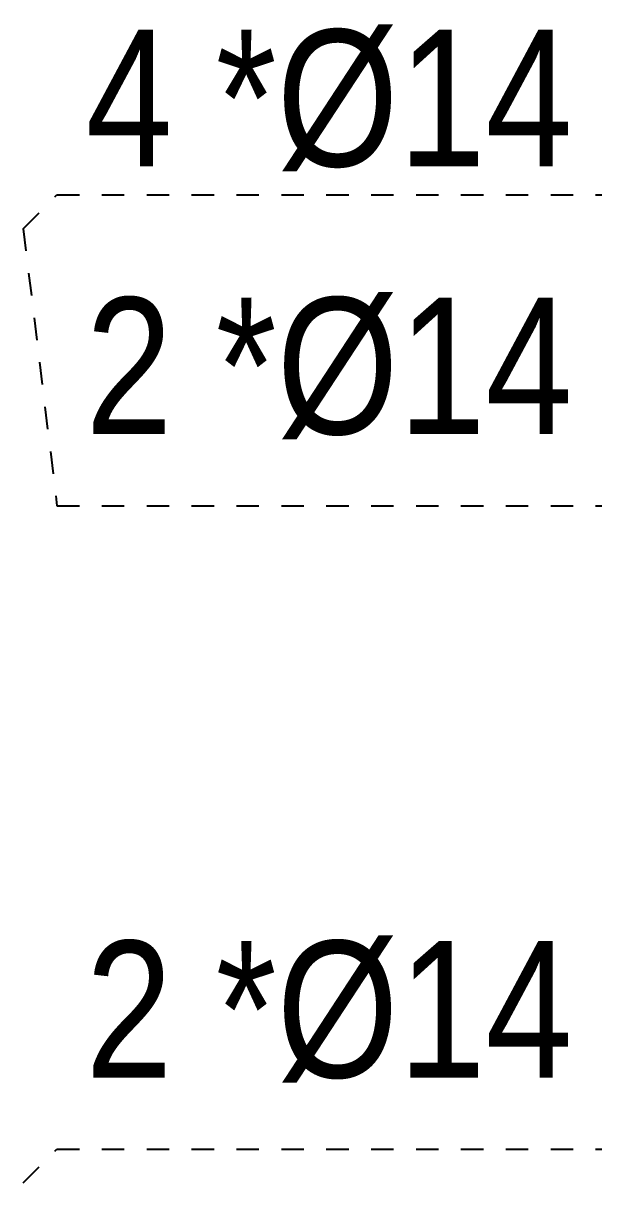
# Model space of a CAD drawing. Header units: millimetres. Extents: x 2 to 2006, y 5 to 282.
# Drawn here: x 1009.53 to 1021.65, y 188.25 to 212.56 of the extents above; entities that cross this region are included whole.
import ezdxf

# ---------------------------------------------------------------- set-up
doc = ezdxf.new("R2010")
doc.units = ezdxf.units.MM
doc.linetypes.add('DXK_LINE_DOT4', pattern=[0.9408, 0.4704, -0.4704])
doc.styles.add('Arial Narrow', font='ARIALN.TTF', dxfattribs={"height": 0.2})

# ---------------------------------------------------------------- blocks, each defined once
blk = doc.blocks.new('Mark-627397058-2645 - 2092')
at = {"color": 7, "linetype": 'DXK_LINE_DOT4'}
for p, q in [((1009.526, 208.25), (1010.233, 202.443)), ((1010.233, 202.443), (1021.652, 202.443))]:
    blk.add_line(p, q, dxfattribs=at)
at = {"color": 0}
for points in [[(1012.661, 203.943), (1012.661, 206.943), (1010.833, 206.943), (1010.833, 203.943)], [(1014.838, 203.943), (1014.838, 206.943), (1013.561, 206.943), (1013.561, 203.943)]]:
    blk.add_wipeout(points, dxfattribs=at)
for points in [[(1012.661, 203.943), (1012.661, 206.943), (1010.833, 206.943), (1010.833, 203.943)], [(1014.838, 203.943), (1014.838, 206.943), (1013.561, 206.943), (1013.561, 203.943)]]:
    blk.add_wipeout(points, dxfattribs=at)
at = {"color": 3, "style": 'Arial Narrow'}
blk.add_text('2', height=2.863, dxfattribs=at).set_placement((1010.833, 203.943))
at = {"color": 0}
blk.add_wipeout([(1021.052, 203.943), (1021.052, 206.943), (1014.838, 206.943), (1014.838, 203.943)], dxfattribs=at)
blk.add_wipeout([(1021.052, 203.943), (1021.052, 206.943), (1014.838, 206.943), (1014.838, 203.943)], dxfattribs=at)
at = {"color": 3, "style": 'Arial Narrow'}
for s, height, p in [('Ø14', 2.8633, (1014.838, 203.943)), ('*', 2.863, (1013.561, 203.943))]:
    blk.add_text(s, height=height, dxfattribs=at).set_placement(p)
blk = doc.blocks.new('Mark-627397058-2646 - 2092')
at = {"color": 7, "linetype": 'DXK_LINE_DOT4'}
for p, q in [((1009.526, 188.25), (1010.233, 188.957)), ((1010.233, 188.957), (1021.652, 188.957))]:
    blk.add_line(p, q, dxfattribs=at)
at = {"color": 0}
for points in [[(1012.661, 190.457), (1012.661, 193.457), (1010.833, 193.457), (1010.833, 190.457)], [(1014.838, 190.457), (1014.838, 193.457), (1013.561, 193.457), (1013.561, 190.457)]]:
    blk.add_wipeout(points, dxfattribs=at)
for points in [[(1012.661, 190.457), (1012.661, 193.457), (1010.833, 193.457), (1010.833, 190.457)], [(1014.838, 190.457), (1014.838, 193.457), (1013.561, 193.457), (1013.561, 190.457)]]:
    blk.add_wipeout(points, dxfattribs=at)
at = {"color": 3, "style": 'Arial Narrow'}
blk.add_text('2', height=2.863, dxfattribs=at).set_placement((1010.833, 190.457))
at = {"color": 0}
blk.add_wipeout([(1021.052, 190.457), (1021.052, 193.457), (1014.838, 193.457), (1014.838, 190.457)], dxfattribs=at)
blk.add_wipeout([(1021.052, 190.457), (1021.052, 193.457), (1014.838, 193.457), (1014.838, 190.457)], dxfattribs=at)
at = {"color": 3, "style": 'Arial Narrow'}
for s, height, p in [('*', 2.863, (1013.561, 190.457)), ('Ø14', 2.8633, (1014.838, 190.457))]:
    blk.add_text(s, height=height, dxfattribs=at).set_placement(p)
blk = doc.blocks.new('MarkSet-627397058-2647 - 2092')
at = {"color": 7, "linetype": 'DXK_LINE_DOT4'}
for p, q in [((1009.526, 208.25), (1010.233, 208.957)), ((1010.233, 208.957), (1021.652, 208.957))]:
    blk.add_line(p, q, dxfattribs=at)
at = {"color": 0}
for points in [[(1012.661, 209.557), (1012.661, 212.557), (1010.833, 212.557), (1010.833, 209.557)], [(1014.838, 209.557), (1014.838, 212.557), (1013.561, 212.557), (1013.561, 209.557)]]:
    blk.add_wipeout(points, dxfattribs=at)
for points in [[(1012.661, 209.557), (1012.661, 212.557), (1010.833, 212.557), (1010.833, 209.557)], [(1014.838, 209.557), (1014.838, 212.557), (1013.561, 212.557), (1013.561, 209.557)]]:
    blk.add_wipeout(points, dxfattribs=at)
at = {"color": 3, "style": 'Arial Narrow'}
blk.add_text('4', height=2.863, dxfattribs=at).set_placement((1010.833, 209.557))
at = {"color": 0}
blk.add_wipeout([(1021.052, 209.557), (1021.052, 212.557), (1014.838, 212.557), (1014.838, 209.557)], dxfattribs=at)
blk.add_wipeout([(1021.052, 209.557), (1021.052, 212.557), (1014.838, 212.557), (1014.838, 209.557)], dxfattribs=at)
at = {"color": 3, "style": 'Arial Narrow'}
for s, height, p in [('Ø14', 2.8633, (1014.838, 209.557)), ('*', 2.863, (1013.561, 209.557))]:
    blk.add_text(s, height=height, dxfattribs=at).set_placement(p)

msp = doc.modelspace()

# ---------------------------------------------------------------- block references
for name in ['Mark-627397058-2645 - 2092', 'Mark-627397058-2646 - 2092']:
    msp.add_blockref(name, (0, 0))

# ---------------------------------------------------------------- next in the draw order: block references
msp.add_blockref('MarkSet-627397058-2647 - 2092', (0, 0))

doc.saveas('drawing.dxf')
